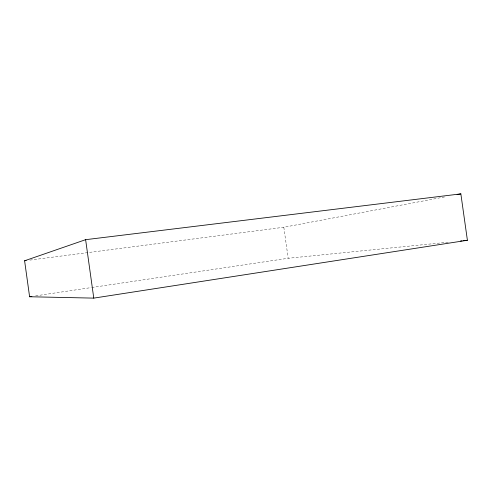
<?xml version="1.0" encoding="UTF-8"?>
<svg xmlns="http://www.w3.org/2000/svg" width="492" height="492" viewBox="0 0 492 492"><rect width="100%" height="100%" fill="white"/><g stroke="black" fill="none" stroke-linecap="round" stroke-linejoin="round"><path stroke-width="0.37" stroke-dasharray="2.46 1.84" d="M29.92 260.096L283.822 227.261L445.039 196.862M35.676 295.852L91.026 287.611M91.783 287.5L288.177 258.275L449.86 242.033M283.822 227.261L288.177 258.275"/><path stroke-width="0.74" d="M24.6 260.785L85.626 239.678L460.856 193.879L467.4 240.274L93.775 298.121L29.606 296.756L24.6 260.785L26.119 260.588M457.093 194.592L460.856 193.879M29.606 296.756L31.882 296.418M460.537 240.963L462.062 240.809M463.587 240.656L467.4 240.274M85.626 239.678L93.775 298.121"/></g></svg>
